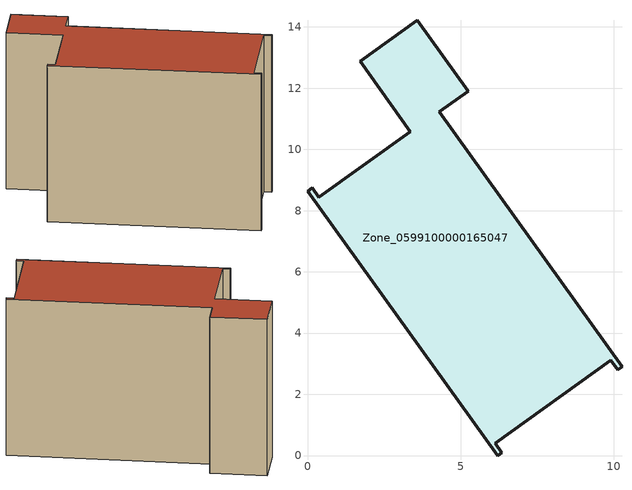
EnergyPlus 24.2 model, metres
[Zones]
Zone_0599100000165047
 floor ground (C_G): 9.91,3.11 6.13,0.41 6.35,0.1 6.22,0 0,8.64 0.15,8.74 0.37,8.44 3.36,10.57 1.72,12.88 3.59,14.21 5.24,11.91 4.3,11.24 10.27,2.9 10.13,2.8 z0
 wall outside (C_F): 5.24,11.91 3.59,14.21 1.72,12.88 3.36,10.57 0.37,8.44 0.15,8.74 0,8.64 6.22,0 6.35,0.1 6.13,0.41 9.91,3.11 10.13,2.8 10.27,2.9 4.3,11.24 5.24,11.91 z0:8.42
 roof outside (C_R): 10.27,2.9 4.3,11.24 5.24,11.91 3.59,14.21 1.72,12.88 3.36,10.57 0.37,8.44 0.15,8.74 0,8.64 6.22,0 6.35,0.1 6.13,0.41 9.91,3.11 10.13,2.8 z8.42
[BUILDING]
Pand.0599100000165047: North Axis=0; Terrain=City; Loads Convergence Tolerance Value=0.04; Temperature Convergence Tolerance Value=0.4; Solar Distribution=FullExterior; Maximum Number of Warmup Days=25; Minimum Number of Warmup Days=1
[Site:Location]
Rotterdam.The.Hague.AP_ZH_NLD Design_Conditions: Latitude=51.96; Longitude=4.45; Time Zone=1; Elevation=-4.5
[SITE:GROUNDTEMPERATURE:BUILDINGSURFACE]
18, 18, 18, 18, 18, 18, 18, 18, 18, 18, 18, 18
[MATERIAL] Thermal Absorptance=0.9; Solar Absorptance=0.7; Visible Absorptance=0.7
Name | Roughness | Thickness | Conductivity | Density | Specific Heat
G.TI.1975-1991 | MediumSmooth | 0.15 | 0.288461 | 540 | 1210
F.TI.1975-1991 | Rough | 0.3 | 0.230769 | 1920 | 840
R.TI.1975-1991 | MediumRough | 0.2 | 0.153846 | 1500 | 1000
[CONSTRUCTION]
C_G: G.TI.1975-1991
C_F: F.TI.1975-1991
C_R: R.TI.1975-1991
[ZONE]
Zone_0599100000165047: Type=1; Multiplier=1; Ceiling Height=Autocalculate; Volume=Autocalculate; Floor Area=autocalculate; Part of Total Floor Area=Yes
[ZONEINFILTRATION:DESIGNFLOWRATE]
Infil_Zone_0599100000165047: Zone or ZoneList or Space or SpaceList=Zone_0599100000165047; Schedule=AlwaysOn; Design Flow Rate Calculation Method=Flow/Area; Flow Rate per Floor Area=0.003; Constant Term Coefficient=1; Temperature Term Coefficient=0; Velocity Term Coefficient=0; Velocity Squared Term Coefficient=0
[HVACTEMPLATE:ZONE:IDEALLOADSAIRSYSTEM]
Zone_0599100000165047: Maximum Heating Supply Air Temperature=50; Minimum Cooling Supply Air Temperature=13; Maximum Heating Supply Air Humidity Ratio=0.0156; Minimum Cooling Supply Air Humidity Ratio=0.0077; Heating Limit=NoLimit; Cooling Limit=NoLimit; Dehumidification Control Type=ConstantSensibleHeatRatio; Cooling Sensible Heat Ratio=0.7; Dehumidification Setpoint=60; Humidification Control Type=None; Humidification Setpoint=30; Outdoor Air Method=None; Outdoor Air Flow Rate per Person=0.00944; Outdoor Air Flow Rate per Zone Floor Area=0; Outdoor Air Flow Rate per Zone=0; Demand Controlled Ventilation Type=None; Outdoor Air Economizer Type=NoEconomizer; Heat Recovery Type=None; Sensible Heat Recovery Effectiveness=0.7; Latent Heat Recovery Effectiveness=0.65
[ZONECONTROL:THERMOSTAT]
ThermostatControl_Zone_0599100000165047: Zone or ZoneList=Zone_0599100000165047; Control Type Schedule=DualSetpointControlType; Control 1=Thermostat_Zone_0599100000165047; Temperature Difference Between Cutout And Setpoint=0
[THERMOSTATSETPOINT:DUALSETPOINT]
Thermostat_Zone_0599100000165047: Heating Setpoint Temperature Schedule=HeatingSetpoint_Zone_0599100000165047; Cooling Setpoint Temperature Schedule=CoolingSetpoint_Zone_0599100000165047
[SCHEDULE:COMPACT]
HeatingSetpoint_Zone_0599100000165047: Through: 12/31, For: AllDays, Until: 24:00, 21
CoolingSetpoint_Zone_0599100000165047: Through: 12/31, For: AllDays, Until: 24:00, 24
DualSetpointControlType: Through: 12/31, For: AllDays, Until: 24:00, 4
AlwaysOn: Through: 12/31, For: AllDays, Until: 24:00, 1
